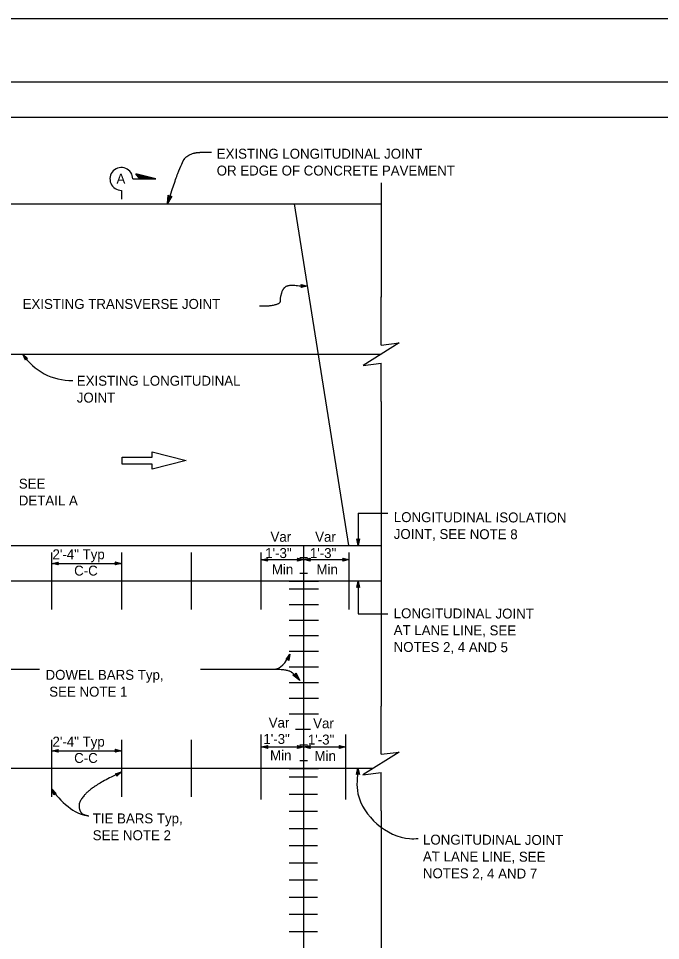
# Model space of a CAD drawing. Extents: x -894 to 866, y -476 to 714.
# Drawn here: x -619 to -166, y 63 to 714 of the extents above; entities that cross this region are included whole.
import ezdxf

# ---------------------------------------------------------------- set-up
doc = ezdxf.new("R2010")
doc.units = 0
for name, color, linetype in [('10 Sheet Format', 7, 'Continuous'), ('22 Misc Cnst Det', 7, 'Continuous'), ('56 Stage 3 Anno', 7, 'Continuous'), ('57 Undefined', 7, 'Continuous'), ('60 Nongeo Data', 7, 'Continuous')]:
    doc.layers.add(name, color=color, linetype=linetype)

msp = doc.modelspace()

# ---------------------------------------------------------------- linework, layer by layer
at = {"layer": '10 Sheet Format'}
for p, q in [((-863.43, 668.96), (836.57, 668.96)), ((-813.45, 643.96), (811.55, 643.96)), ((-545.92, 401.8), (-545.92, 404.3)), ((-545.92, 404.3), (-524.82, 404.3)), ((-524.82, 404.3), (-524.82, 407.94)), ((-524.82, 407.94), (-500.91, 401.8)), ((-545.92, 399.3), (-545.92, 401.8)), ((-524.82, 399.3), (-545.92, 399.3)), ((-500.91, 401.8), (-524.82, 395.66)), ((-524.82, 395.66), (-524.82, 399.3))]:
    msp.add_line(p, q, dxfattribs=at)
for points in [[(-894.04, 713.55), (865.96, 713.55), (865.96, -476.45), (-894.04, -476.45)], [(-863.43, 668.96), (836.59, 668.96), (836.59, -431.03), (-863.43, -431.03)]]:
    msp.add_lwpolyline(points, close=True, dxfattribs=at)
at = {"layer": '22 Misc Cnst Det'}
for p, q in [((-538.45, 600.39), (-522.17, 600.39)), ((-522.17, 600.39), (-536.38, 604.01)), ((-533.45, 600.39), (-536.38, 604.01)), ((-523.34, 600.39), (-536.08, 603.64)), ((-524.51, 600.39), (-535.78, 603.26)), ((-525.68, 600.39), (-535.47, 602.89)), ((-526.85, 600.39), (-535.17, 602.51)), ((-528.02, 600.39), (-534.86, 602.14)), ((-529.18, 600.39), (-534.56, 601.76)), ((-530.35, 600.39), (-534.26, 601.38)), ((-531.52, 600.39), (-533.95, 601.01)), ((-532.69, 600.39), (-533.65, 600.63)), ((-546.49, 592.35), (-546.49, 586.24))]:
    msp.add_line(p, q, dxfattribs=at)
msp.add_arc((-546.49, 600.39), 8.04, 0.00004, 270.00053, dxfattribs=at)
at = {"layer": '56 Stage 3 Anno'}
for p, q in [((-363.19, 597.53), (-363.19, 517.11)), ((-419.81, 523.86), (-419.18, 524.84)), ((-415.28, 524.73), (-419.81, 523.86)), ((-419.81, 523.86), (-419.81, 523.86)), ((-419.18, 524.84), (-419.75, 525.86)), ((-419.75, 525.86), (-419.75, 525.86)), ((-419.75, 525.86), (-415.28, 524.73)), ((-416.32, 524.75), (-419.62, 524.12)), ((-419.6, 525.59), (-416.32, 524.76)), ((-417.35, 524.79), (-419.48, 524.38)), ((-419.43, 525.31), (-417.35, 524.79)), ((-419.3, 525.05), (-418.39, 524.82)), ((-418.39, 524.82), (-419.3, 524.64)), ((-415.28, 524.73), (-415.28, 524.73)), ((-614.21, 472.72), (-616.04, 476.95)), ((-616.04, 476.95), (-616.04, 476.95)), ((-616.04, 476.95), (-612.59, 473.89)), ((-614.09, 473.01), (-615.43, 476.11)), ((-615.43, 476.11), (-612.91, 473.88)), ((-613.98, 473.31), (-614.83, 475.27)), ((-614.83, 475.27), (-613.2, 473.83)), ((-613.84, 473.57), (-614.22, 474.43)), ((-614.22, 474.43), (-613.52, 473.82)), ((-613.75, 473.79), (-614.21, 472.72)), ((-614.21, 472.72), (-614.21, 472.72)), ((-612.59, 473.89), (-613.75, 473.79)), ((-612.59, 473.89), (-612.59, 473.89)), ((-363.33, 443.41), (-363.33, 349.05)), ((-379.48, 342.06), (-380.48, 346.56)), ((-380.48, 346.56), (-380.48, 346.56)), ((-380.48, 346.56), (-379.48, 345.96)), ((-379.48, 343.1), (-380.21, 346.38)), ((-379.48, 344.13), (-379.95, 346.25)), ((-379.48, 345.16), (-379.68, 346.07)), ((-379.48, 345.96), (-378.48, 346.56)), ((-378.48, 346.56), (-379.48, 342.06)), ((-378.74, 346.39), (-379.48, 343.09)), ((-379.01, 346.22), (-379.48, 344.13)), ((-379.27, 346.09), (-379.48, 345.16)), ((-378.48, 346.56), (-378.48, 346.56)), ((-363.33, 349.05), (-363.33, 228.55)), ((-379.48, 342.06), (-379.48, 342.06)), ((-447.97, 331.89), (-443.47, 332.88)), ((-443.47, 330.88), (-447.97, 331.89)), ((-447.97, 331.89), (-447.97, 331.89)), ((-447.82, 331.98), (-417.86, 331.98)), ((-446.93, 331.89), (-443.65, 332.61)), ((-443.63, 331.15), (-446.93, 331.89)), ((-445.9, 331.89), (-443.78, 332.35)), ((-443.81, 331.42), (-445.9, 331.89)), ((-444.86, 331.88), (-443.95, 332.09)), ((-443.94, 331.68), (-444.86, 331.88)), ((-443.47, 332.88), (-444.07, 331.89)), ((-444.07, 331.89), (-443.47, 330.88)), ((-443.47, 332.88), (-443.47, 332.88)), ((-421.76, 331.98), (-422.36, 332.98)), ((-422.36, 332.98), (-422.36, 332.98)), ((-422.36, 332.98), (-417.86, 331.98)), ((-417.86, 331.98), (-422.36, 330.98)), ((-422.36, 330.98), (-421.76, 331.98)), ((-421.72, 331.98), (-422.32, 332.98)), ((-422.32, 332.98), (-422.32, 332.98)), ((-422.32, 332.98), (-417.82, 331.98)), ((-417.82, 331.98), (-422.32, 330.98)), ((-422.32, 330.98), (-421.72, 331.98)), ((-422.2, 332.71), (-418.9, 331.98)), ((-418.91, 331.97), (-422.19, 331.25)), ((-422.16, 332.71), (-418.86, 331.98)), ((-418.87, 331.97), (-422.15, 331.25)), ((-419.94, 331.98), (-422.05, 331.51)), ((-422.03, 332.44), (-419.94, 331.98)), ((-419.9, 331.98), (-422.02, 331.51)), ((-421.99, 332.44), (-419.9, 331.98)), ((-421.89, 332.18), (-420.97, 331.98)), ((-420.97, 331.98), (-421.88, 331.78)), ((-421.86, 332.18), (-420.93, 331.98)), ((-420.93, 331.98), (-421.84, 331.78)), ((-417.86, 331.98), (-413.36, 332.97)), ((-417.86, 331.98), (-417.86, 331.98)), ((-417.86, 331.98), (-385.82, 331.98)), ((-413.36, 330.97), (-417.86, 331.98)), ((-417.86, 331.98), (-417.86, 331.98)), ((-417.82, 331.98), (-413.32, 332.97)), ((-413.32, 330.97), (-417.82, 331.98)), ((-417.82, 331.98), (-417.82, 331.98)), ((-417.82, 331.98), (-417.82, 331.98)), ((-413.53, 331.24), (-416.83, 331.98)), ((-416.82, 331.98), (-413.54, 332.7)), ((-413.49, 331.24), (-416.79, 331.98)), ((-416.78, 331.98), (-413.5, 332.7)), ((-415.79, 331.97), (-413.67, 332.44)), ((-413.7, 331.51), (-415.79, 331.97)), ((-415.75, 331.97), (-413.63, 332.44)), ((-413.66, 331.51), (-415.75, 331.97)), ((-414.76, 331.97), (-413.85, 332.17)), ((-413.83, 331.77), (-414.76, 331.97)), ((-414.72, 331.97), (-413.81, 332.17)), ((-413.8, 331.77), (-414.72, 331.97)), ((-413.36, 332.97), (-413.96, 331.98)), ((-413.96, 331.98), (-413.36, 330.97)), ((-413.32, 332.97), (-413.92, 331.98)), ((-413.92, 331.98), (-413.32, 330.97)), ((-413.36, 332.97), (-413.36, 332.97)), ((-413.32, 332.97), (-413.32, 332.97)), ((-389.79, 332.01), (-390.39, 333.01)), ((-390.39, 333.01), (-390.39, 333.01)), ((-390.39, 333.01), (-385.89, 332.01)), ((-385.89, 332.01), (-390.39, 331.01)), ((-390.39, 331.01), (-389.79, 332.01)), ((-390.22, 332.75), (-386.92, 332.01)), ((-386.93, 332), (-390.21, 331.28)), ((-387.96, 332.01), (-390.08, 331.54)), ((-390.05, 332.48), (-387.96, 332.01)), ((-389.92, 332.22), (-388.99, 332.01)), ((-388.99, 332.01), (-389.9, 331.81)), ((-385.89, 332.01), (-385.89, 332.01)), ((-595.49, 329.31), (-590.99, 330.31)), ((-595.49, 329.31), (-546.27, 329.31)), ((-590.99, 328.31), (-595.49, 329.31)), ((-595.49, 329.31), (-595.49, 329.31)), ((-591.15, 328.57), (-594.45, 329.31)), ((-594.44, 329.31), (-591.16, 330.04)), ((-593.42, 329.31), (-591.3, 329.78)), ((-591.33, 328.84), (-593.42, 329.31)), ((-592.38, 329.31), (-591.47, 329.51)), ((-591.46, 329.1), (-592.38, 329.31)), ((-590.99, 330.31), (-591.59, 329.31)), ((-591.59, 329.31), (-590.99, 328.31)), ((-590.99, 330.31), (-590.99, 330.31)), ((-590.99, 328.31), (-590.99, 328.31)), ((-550.17, 329.31), (-550.77, 330.32)), ((-550.77, 330.32), (-550.77, 330.32)), ((-550.77, 330.32), (-546.27, 329.31)), ((-546.27, 329.31), (-550.77, 328.31)), ((-550.77, 328.31), (-550.17, 329.31)), ((-550.77, 328.31), (-550.77, 328.31)), ((-550.6, 330.05), (-547.3, 329.31)), ((-547.31, 329.31), (-550.59, 328.58)), ((-548.34, 329.31), (-550.46, 328.84)), ((-550.43, 329.78), (-548.34, 329.31)), ((-550.3, 329.52), (-549.37, 329.31)), ((-549.37, 329.31), (-550.28, 329.11)), ((-546.27, 329.31), (-546.27, 329.31)), ((-443.47, 330.88), (-443.47, 330.88)), ((-422.36, 330.98), (-422.36, 330.98)), ((-422.32, 330.98), (-422.32, 330.98)), ((-413.36, 330.97), (-413.36, 330.97)), ((-413.32, 330.97), (-413.32, 330.97)), ((-390.39, 331.01), (-390.39, 331.01)), ((-380.55, 312.3), (-379.54, 316.8)), ((-379.54, 312.9), (-380.55, 312.3)), ((-380.55, 312.3), (-380.55, 312.3)), ((-380.28, 312.47), (-379.54, 315.77)), ((-380.01, 312.64), (-379.55, 314.73)), ((-379.75, 312.77), (-379.55, 313.7)), ((-379.55, 314.73), (-379.08, 312.61)), ((-379.55, 313.7), (-379.34, 312.79)), ((-379.54, 316.8), (-379.54, 316.8)), ((-379.54, 316.8), (-378.55, 312.3)), ((-379.54, 315.76), (-378.82, 312.48)), ((-378.55, 312.3), (-379.54, 312.9)), ((-378.55, 312.3), (-378.55, 312.3)), ((-430.35, 261.58), (-427.67, 265.33)), ((-429.19, 261.74), (-430.35, 261.58)), ((-430.35, 261.58), (-430.35, 261.58)), ((-430.04, 261.63), (-428.07, 264.38)), ((-429.73, 261.68), (-428.48, 263.42)), ((-429.43, 261.7), (-428.88, 262.47)), ((-428.51, 260.8), (-429.19, 261.74)), ((-428.88, 262.47), (-429.05, 261.56)), ((-428.48, 263.42), (-428.87, 261.29)), ((-428.07, 264.37), (-428.69, 261.07)), ((-427.67, 265.33), (-428.51, 260.8)), ((-428.51, 260.8), (-428.51, 260.8)), ((-427.67, 265.33), (-427.67, 265.33)), ((-637.68, 254.77), (-604.3, 254.77)), ((-490.77, 254.77), (-438.68, 254.77)), ((-595.49, 197.23), (-590.99, 198.22)), ((-595.49, 197.23), (-546.27, 197.23)), ((-590.99, 196.22), (-595.49, 197.23)), ((-595.49, 197.23), (-595.49, 197.23)), ((-591.16, 196.49), (-594.46, 197.23)), ((-594.45, 197.23), (-591.17, 197.95)), ((-593.42, 197.23), (-591.3, 197.69)), ((-591.33, 196.76), (-593.42, 197.23)), ((-592.39, 197.22), (-591.48, 197.43)), ((-591.46, 197.02), (-592.39, 197.22)), ((-590.99, 198.22), (-591.59, 197.23)), ((-591.59, 197.23), (-590.99, 196.22)), ((-590.99, 198.22), (-590.99, 198.22)), ((-590.99, 196.22), (-590.99, 196.22)), ((-550.17, 197.23), (-550.77, 198.23)), ((-550.77, 198.23), (-550.77, 198.23)), ((-550.77, 198.23), (-546.27, 197.23)), ((-546.27, 197.23), (-550.77, 196.23)), ((-550.77, 196.23), (-550.17, 197.23)), ((-550.77, 196.23), (-550.77, 196.23)), ((-550.61, 197.96), (-547.31, 197.23)), ((-547.31, 197.22), (-550.59, 196.5)), ((-548.34, 197.23), (-550.46, 196.76)), ((-550.43, 197.7), (-548.34, 197.23)), ((-550.3, 197.43), (-549.38, 197.23)), ((-549.38, 197.23), (-550.29, 197.03)), ((-546.27, 197.23), (-546.27, 197.23)), ((-447.82, 199.89), (-443.32, 200.89)), ((-443.32, 198.89), (-447.82, 199.89)), ((-447.82, 199.89), (-447.82, 199.89)), ((-447.82, 199.89), (-388.27, 199.89)), ((-443.48, 199.15), (-446.79, 199.89)), ((-446.78, 199.89), (-443.5, 200.62)), ((-445.75, 199.89), (-443.63, 200.36)), ((-443.66, 199.42), (-445.75, 199.89)), ((-444.71, 199.89), (-443.81, 200.09)), ((-443.79, 199.68), (-444.71, 199.89)), ((-443.32, 200.89), (-443.92, 199.89)), ((-443.92, 199.89), (-443.32, 198.89)), ((-443.32, 200.89), (-443.32, 200.89)), ((-443.32, 198.89), (-443.32, 198.89)), ((-421.77, 199.89), (-422.37, 200.9)), ((-422.37, 200.9), (-422.37, 200.9)), ((-422.37, 200.9), (-417.87, 199.89)), ((-417.87, 199.89), (-422.37, 198.89)), ((-422.37, 198.89), (-421.77, 199.89)), ((-422.37, 198.89), (-422.37, 198.89)), ((-421.73, 199.89), (-422.33, 200.9)), ((-422.33, 200.9), (-422.33, 200.9)), ((-422.33, 200.9), (-417.83, 199.89)), ((-417.83, 199.89), (-422.33, 198.89)), ((-422.33, 198.89), (-421.73, 199.89)), ((-422.33, 198.89), (-422.33, 198.89)), ((-422.21, 200.63), (-418.9, 199.89)), ((-418.91, 199.89), (-422.19, 199.16)), ((-422.17, 200.63), (-418.87, 199.89)), ((-418.87, 199.89), (-422.15, 199.16)), ((-419.94, 199.89), (-422.06, 199.42)), ((-422.03, 200.36), (-419.94, 199.89)), ((-419.9, 199.89), (-422.02, 199.42)), ((-421.99, 200.36), (-419.9, 199.89)), ((-421.9, 200.1), (-420.98, 199.89)), ((-420.98, 199.89), (-421.88, 199.69)), ((-421.86, 200.1), (-420.94, 199.89)), ((-420.94, 199.89), (-421.85, 199.69)), ((-417.87, 199.89), (-413.37, 200.89)), ((-417.87, 199.89), (-417.87, 199.89)), ((-413.37, 198.89), (-417.87, 199.89)), ((-417.87, 199.89), (-417.87, 199.89)), ((-417.83, 199.89), (-413.33, 200.89)), ((-413.33, 198.89), (-417.83, 199.89)), ((-417.83, 199.89), (-417.83, 199.89)), ((-417.83, 199.89), (-417.83, 199.89)), ((-416.83, 199.89), (-413.55, 200.62)), ((-413.53, 199.15), (-416.83, 199.89)), ((-413.49, 199.15), (-416.8, 199.89)), ((-416.79, 199.89), (-413.51, 200.62)), ((-415.8, 199.89), (-413.68, 200.36)), ((-413.71, 199.42), (-415.8, 199.89)), ((-415.76, 199.89), (-413.64, 200.36)), ((-413.67, 199.42), (-415.76, 199.89)), ((-414.76, 199.89), (-413.85, 200.09)), ((-413.84, 199.68), (-414.76, 199.89)), ((-414.72, 199.89), (-413.82, 200.09)), ((-413.8, 199.68), (-414.72, 199.89)), ((-413.37, 200.89), (-413.97, 199.89)), ((-413.97, 199.89), (-413.37, 198.89)), ((-413.33, 200.89), (-413.93, 199.89)), ((-413.93, 199.89), (-413.33, 198.89)), ((-413.37, 200.89), (-413.37, 200.89)), ((-413.37, 198.89), (-413.37, 198.89)), ((-413.33, 200.89), (-413.33, 200.89)), ((-413.33, 198.89), (-413.33, 198.89)), ((-392.29, 199.9), (-392.89, 200.9)), ((-392.89, 200.9), (-392.89, 200.9)), ((-392.89, 200.9), (-388.39, 199.9)), ((-388.39, 199.9), (-392.89, 198.9)), ((-392.89, 198.9), (-392.29, 199.9)), ((-392.89, 198.9), (-392.89, 198.9)), ((-392.73, 200.63), (-389.43, 199.9)), ((-389.44, 199.89), (-392.72, 199.17)), ((-390.47, 199.9), (-392.59, 199.43)), ((-392.56, 200.36), (-390.47, 199.9)), ((-392.42, 200.1), (-391.5, 199.9)), ((-391.5, 199.9), (-392.41, 199.7)), ((-388.39, 199.9), (-388.39, 199.9)), ((-550.72, 180.98), (-546.3, 182.3)), ((-546.3, 182.3), (-549.74, 179.23)), ((-546.3, 182.3), (-546.3, 182.3)), ((-380.66, 180.38), (-379.65, 184.88)), ((-380.39, 180.54), (-379.65, 183.84)), ((-380.12, 180.71), (-379.66, 182.8)), ((-379.66, 182.8), (-379.19, 180.68)), ((-379.65, 184.88), (-379.65, 184.88)), ((-379.65, 184.88), (-378.66, 180.37)), ((-379.65, 183.83), (-378.93, 180.55)), ((-549.7, 180.39), (-550.72, 180.98)), ((-550.72, 180.98), (-550.72, 180.98)), ((-550.44, 180.83), (-547.2, 181.79)), ((-550.16, 180.68), (-548.11, 181.29)), ((-549.92, 180.51), (-549.01, 180.78)), ((-549.74, 179.23), (-549.7, 180.39)), ((-549.74, 179.23), (-549.74, 179.23)), ((-548.11, 181.29), (-549.73, 179.84)), ((-547.21, 181.79), (-549.72, 179.55)), ((-549.01, 180.78), (-549.7, 180.17)), ((-379.65, 180.98), (-380.66, 180.38)), ((-380.66, 180.38), (-380.66, 180.38)), ((-379.86, 180.84), (-379.66, 181.77)), ((-379.66, 181.77), (-379.46, 180.86)), ((-378.66, 180.38), (-379.65, 180.98)), ((-378.66, 180.38), (-378.66, 180.38)), ((-594.07, 166.09), (-595.63, 170.43)), ((-595.63, 170.43), (-595.63, 170.43)), ((-595.63, 170.43), (-592.38, 167.17)), ((-593.93, 166.37), (-595.08, 169.56)), ((-595.07, 169.55), (-592.7, 167.17)), ((-593.8, 166.67), (-594.52, 168.68)), ((-594.52, 168.68), (-592.99, 167.14)), ((-593.54, 167.14), (-594.07, 166.09)), ((-594.07, 166.09), (-594.07, 166.09)), ((-593.65, 166.92), (-593.97, 167.81)), ((-593.97, 167.81), (-593.31, 167.15)), ((-592.38, 167.17), (-593.54, 167.14)), ((-592.38, 167.17), (-592.38, 167.17)), ((-363.33, 154.86), (-363.33, 40.01))]:
    msp.add_line(p, q, dxfattribs=at)
for points in [[(-510.91, 588.22), (-513.98, 583), (-513.41, 589.02), (-513.15, 588.72), (-513.57, 584.31), (-511.31, 588.12), (-511.71, 588.03), (-513.15, 585.59), (-512.88, 588.41), (-512.61, 588.1), (-512.73, 586.88), (-512.1, 587.94), (-512.41, 587.87), (-513.41, 589.02), (-512.41, 587.87)], [(-423.57, 252.14), (-420.68, 246.82), (-425.55, 250.41), (-425.15, 250.49), (-421.58, 247.85), (-423.7, 251.75), (-423.82, 251.37), (-422.47, 248.87), (-424.75, 250.56), (-424.35, 250.63), (-423.36, 249.9), (-423.95, 250.98), (-424.05, 250.68), (-425.55, 250.41), (-424.05, 250.68)]]:
    msp.add_lwpolyline(points, close=True, dxfattribs=at)
for centre, major_axis, ratio, start_param, end_param in [((-434.72, 267.78), (5.77, 12.64), 0.53583, 3.386428, 4.762504), ((-581.85, 172.55), (-17.29, 19.56), 0.469365, 1.320446, 2.741101)]:
    msp.add_ellipse(centre, major_axis=major_axis, ratio=ratio, start_param=start_param, end_param=end_param, dxfattribs=at)
for points in [[(-513.98, 583), (-504.16, 613.4), (-497.62, 618.31), (-489.67, 619.47), (-482.89, 619.24)], [(-417.54, 524.29), (-426.8, 525.85), (-432.36, 523.87), (-434.74, 516.32), (-434.34, 512.35), (-443.48, 510.37), (-449.03, 510.76)], [(-438.68, 254.77), (-429.15, 254.67), (-424.23, 250.89), (-420.68, 246.82)], [(-546.33, 182.28), (-561.71, 174.92), (-572.44, 166.7), (-576.98, 159.57), (-575.29, 153.26), (-571.76, 151.7), (-569.5, 151.37)]]:
    msp.add_open_spline(points, degree=2, dxfattribs=at)
at = {"layer": '60 Nongeo Data'}
for p, q in [((-713.32, 582.93), (-363.19, 582.93)), ((-424.63, 582.93), (-386.39, 341.93)), ((-363.29, 483.27), (-363.29, 517.17)), ((-713.32, 476.93), (-363.33, 476.93)), ((-363.29, 443.4), (-363.29, 470.47)), ((-379.47, 364.64), (-379.47, 341.93)), ((-379.47, 364.64), (-358.64, 364.64)), ((-713.32, 341.93), (-363.33, 341.93)), ((-417.87, 184.84), (-417.87, 341.93)), ((-595.49, 296.93), (-595.49, 336.93)), ((-546.27, 296.93), (-546.27, 336.93)), ((-497.04, 296.93), (-497.04, 336.93)), ((-447.82, 296.93), (-447.82, 336.93)), ((-420.61, 333.44), (-415.2, 333.44)), ((-385.82, 296.93), (-385.82, 336.93)), ((-420.61, 322.43), (-415.2, 322.43)), ((-713.32, 316.93), (-363.33, 316.93)), ((-428.19, 316.91), (-407.53, 316.91)), ((-428.19, 316.91), (-407.53, 316.91)), ((-379.47, 316.93), (-379.47, 293.66)), ((-428.15, 311.42), (-407.49, 311.42)), ((-428.15, 300.42), (-407.49, 300.42)), ((-379.47, 293.66), (-358.64, 293.66)), ((-428.15, 289.41), (-407.49, 289.41)), ((-428.15, 278.4), (-407.49, 278.4)), ((-428.15, 267.39), (-407.49, 267.39)), ((-428.15, 256.39), (-407.49, 256.39)), ((-428.15, 245.38), (-407.49, 245.38)), ((-428.15, 234.37), (-407.49, 234.37)), ((-363.32, 194.74), (-363.32, 228.64)), ((-428.15, 223.37), (-407.49, 223.37)), ((-447.82, 162.96), (-447.82, 208.7)), ((-423.67, 212.36), (-413.14, 212.36)), ((-388.12, 162.96), (-388.12, 208.7)), ((-595.49, 164.84), (-595.49, 204.84)), ((-546.27, 164.84), (-546.27, 204.84)), ((-497.05, 164.84), (-497.05, 204.84)), ((-420.7, 201.35), (-415.3, 201.35)), ((-420.7, 190.35), (-415.3, 190.35)), ((-420.7, 190.35), (-415.3, 190.35)), ((-718.92, 184.84), (-368.92, 184.84)), ((-428.2, 184.82), (-407.53, 184.82)), ((-417.87, 15.43), (-417.87, 184.84)), ((-428.15, 178.79), (-408.28, 178.79)), ((-363.32, 154.87), (-363.32, 181.94)), ((-428.15, 166.69), (-408.28, 166.69)), ((-428.15, 154.59), (-408.28, 154.59)), ((-428.15, 142.49), (-408.28, 142.49)), ((-428.15, 130.39), (-408.28, 130.39)), ((-428.15, 118.29), (-408.28, 118.29)), ((-428.15, 106.19), (-408.28, 106.19)), ((-428.15, 94.09), (-408.28, 94.09)), ((-428.15, 81.99), (-408.28, 81.99)), ((-428.15, 69.89), (-408.28, 69.89))]:
    msp.add_line(p, q, dxfattribs=at)
for points in [[(-363.29, 483.27), (-350.49, 484.87), (-376.09, 468.87), (-363.29, 470.47)], [(-363.32, 194.74), (-350.52, 196.34), (-376.12, 180.34), (-363.32, 181.94)]]:
    msp.add_lwpolyline(points, dxfattribs=at)
msp.add_arc((-581.72, 499.21), 40.91, 213.01434, 271.24536, dxfattribs=at)
msp.add_spline([(-379.64, 184.48), (-379.64, 166.97), (-343.19, 135.31), (-337.12, 135.31)], degree=3, dxfattribs=at)

# ---------------------------------------------------------------- texts
at = {"layer": '57 Undefined'}
for s, p in [('EXISTING LONGITUDINAL JOINT', (-479.26, 614.66)), ('OR EDGE OF CONCRETE PAVEMENT', (-479.26, 602.79)), ('A', (-549.96, 597.05)), ('EXISTING TRANSVERSE JOINT', (-616.15, 508.77)), ('EXISTING LONGITUDINAL ', (-577.93, 454.59)), ('JOINT', (-577.93, 442.72)), ('SEE', (-618.83, 382.05)), ('DETAIL A', (-618.83, 370.17)), ('Var', (-441.32, 344.59)), ('Var', (-409.83, 344.59)), ('2\'-4" Typ', (-595.08, 332.24)), ('1\'-3"', (-445.07, 333.09)), ('1\'-3"', (-413.59, 333.09)), ('C-C', (-579.8, 320.74)), ('Min', (-440.36, 321.59)), ('Min', (-408.87, 321.59)), ('DOWEL BARS Typ,', (-599.96, 247.25)), (' SEE NOTE 1', (-599.96, 235.37)), ('Var', (-442.6, 213.54)), ('Var', (-411.24, 213.12)), ('1\'-3"', (-446.36, 202.04)), ('1\'-3"', (-414.99, 201.62)), ('2\'-4" Typ', (-595.09, 200.15)), ('C-C', (-579.8, 188.65)), ('Min', (-441.64, 190.54)), ('Min', (-410.28, 190.12)), ('TIE BARS Typ,', (-566.7, 146.04)), ('SEE NOTE 2', (-566.7, 134.17))]:
    msp.add_text(s, height=7, dxfattribs=at).set_placement(p)
for s, p in [('LONGITUDINAL ISOLATION', (-354.36, 358.47)), ('JOINT, SEE NOTE 8', (-354.4, 346.6)), ('LONGITUDINAL JOINT', (-354.43, 290.69)), ('AT LANE LINE, SEE', (-354.46, 278.81)), ('NOTES 2, 4 AND 5', (-354.5, 266.94)), ('LONGITUDINAL JOINT', (-333.77, 131.09)), ('AT LANE LINE, SEE', (-333.81, 119.22)), ('NOTES 2, 4 AND 7', (-333.85, 107.35))]:
    msp.add_text(s, height=7, rotation=359.82385, dxfattribs=at).set_placement(p)

doc.saveas('drawing.dxf')
